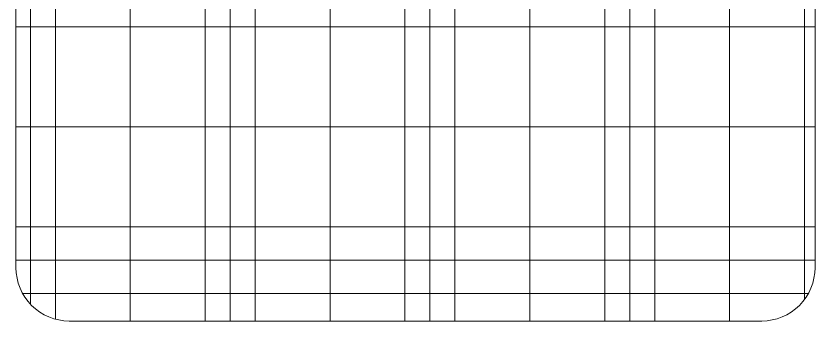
# Model space of a CAD drawing. Header units: inches. Extents: x -9010 to 68966, y 35237 to 36644.
# Drawn here: x -6209 to -6137.8, y 35586.5 to 35613.6 of the extents above; entities that cross this region are included whole.
import ezdxf

# ---------------------------------------------------------------- set-up
doc = ezdxf.new("R2010")
doc.units = ezdxf.units.IN
doc.layers.add('0Y-FURNITURE', color=7, linetype='Continuous', lineweight=9, true_color=0x454545)

# ---------------------------------------------------------------- blocks, each defined once
blk = doc.blocks.new('*X2')
at = {"color": 0}
for p, q in [((276.598, 451.25), (280.51, 451.25)), ((275.455, 450.625), (280.51, 450.625)), ((274.411, 450), (280.51, 450)), ((265.51, 448.125), (267.634, 448.125)), ((271.723, 448.125), (280.51, 448.125)), ((265.51, 446.25), (268.465, 446.25)), ((269.519, 446.25), (280.51, 446.25)), ((265.51, 445.625), (268.531, 445.625)), ((268.866, 445.625), (280.51, 445.625)), ((265.51, 445), (280.51, 445)), ((265.51, 443.125), (280.51, 443.125)), ((265.51, 441.25), (280.51, 441.25)), ((265.51, 440.625), (280.51, 440.625)), ((265.634, 440), (280.386, 440))]:
    blk.add_line(p, q, dxfattribs=at)
blk = doc.blocks.new('*X3')
at = {"color": 0}
for p, q in [((280.312, 439.886), (280.312, 452.896)), ((278.906, 439.482), (278.906, 452.338)), ((277.5, 439.482), (277.5, 451.702)), ((277.031, 439.482), (277.031, 451.471)), ((276.562, 439.482), (276.562, 451.231)), ((275.156, 439.482), (275.156, 450.451)), ((273.75, 439.482), (273.75, 449.576)), ((265.781, 439.797), (265.781, 449.511)), ((266.25, 439.517), (266.25, 449.296)), ((273.281, 439.482), (273.281, 449.261)), ((272.812, 439.482), (272.812, 448.934)), ((267.656, 439.482), (267.656, 448.095)), ((271.406, 439.482), (271.406, 447.876)), ((270, 439.482), (270, 446.689)), ((269.531, 439.482), (269.531, 446.262)), ((269.062, 439.482), (269.062, 445.817))]:
    blk.add_line(p, q, dxfattribs=at)
blk = doc.blocks.new('A$C52E67D0D')
at = {"layer": '0Y-FURNITURE'}
blk.add_lwpolyline([(1901, 0), (601, 0, -0.414214), (501, 100), (501, 1700, -0.414214), (601, 1800), (1901, 1800, -0.414214), (2001, 1700), (2001, 100, -0.414214)], format="xyb", close=True, dxfattribs=at)
at = {"layer": '0Y-FURNITURE', "xscale": 100, "yscale": 100, "zscale": 100}
for name in ['*X3', '*X2']:
    blk.add_blockref(name, (-26050, -43948.2), dxfattribs=at)

msp = doc.modelspace()

# ---------------------------------------------------------------- block references
at = {"layer": '0Y-FURNITURE', "color": 8, "xscale": 0.0474247286377734, "yscale": 0.0474247286377734, "zscale": 0.0474247286377734}
msp.add_blockref('A$C52E67D0D', (-6232.71, 35586.466), dxfattribs=at)

doc.saveas('drawing.dxf')
